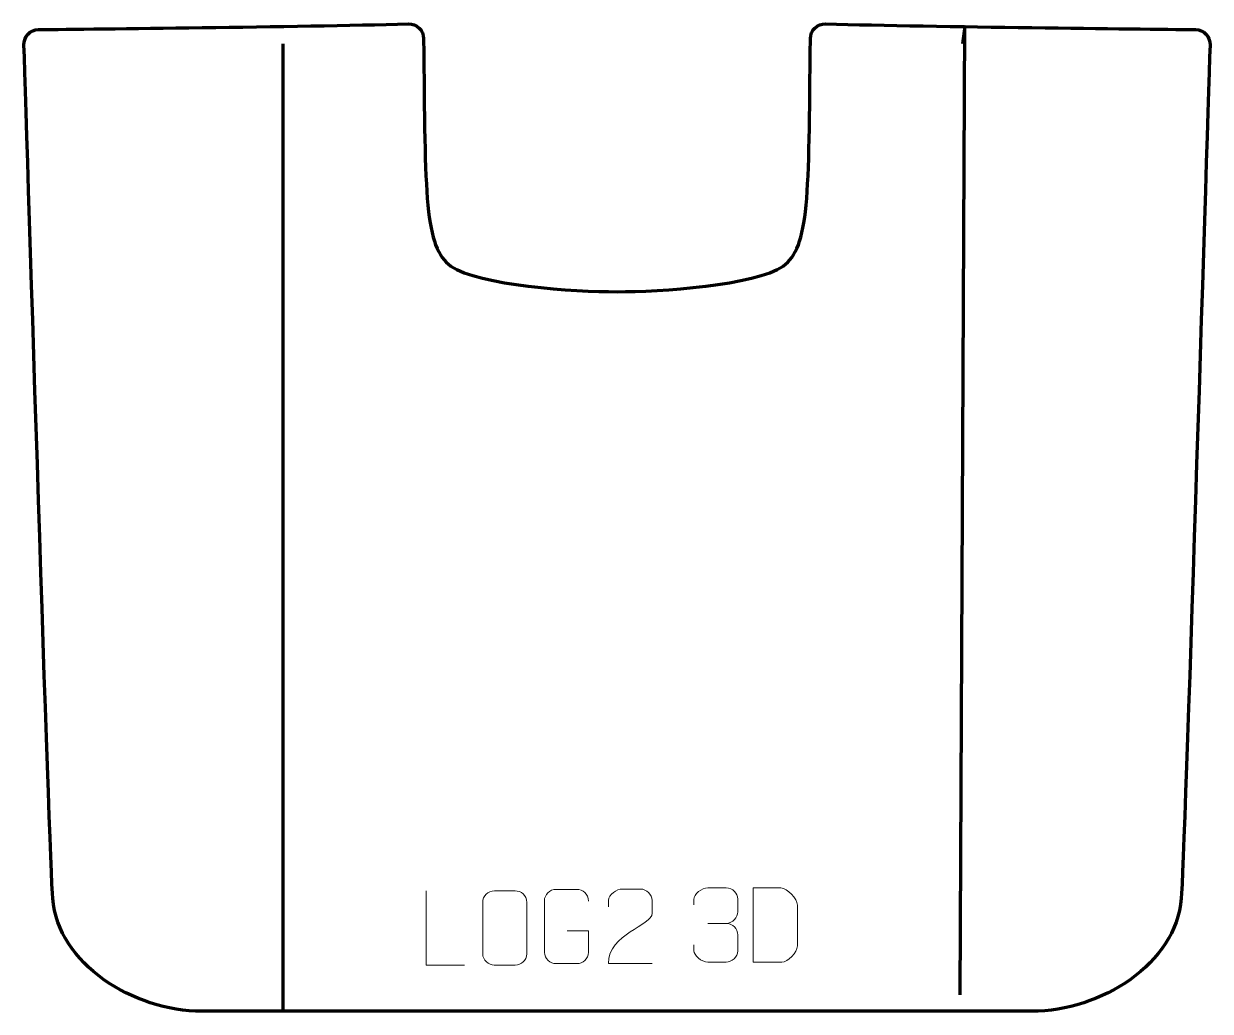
# Model space of a CAD drawing. Header units: millimetres. Extents: x -200 to 200, y -171 to 161.
import ezdxf

# ---------------------------------------------------------------- set-up
doc = ezdxf.new("R2010")
doc.units = ezdxf.units.MM
doc.header["$MEASUREMENT"] = 0
for name, color, linetype in [('layer 1', 7, 'Continuous'), ('layer 2', 7, 'Continuous'), ('layer 3', 7, 'Continuous')]:
    doc.layers.add(name, color=color, linetype=linetype)

msp = doc.modelspace()

# ---------------------------------------------------------------- linework, layer by layer
at = {"layer": 'layer 1', "color": 250, "lineweight": 9}
for points, knots in [([(-51.2573, -155.7926), (-51.2573, -155.7926), (-64.2064, -155.7926), (-64.2064, -155.7926), (-64.2064, -155.7926), (-64.2064, -155.7926), (-64.2064, -130.839), (-64.2064, -130.839)], [0, 0, 0, 0, 0.33333333, 0.33333333, 0.33333333, 0.33333333, 1, 1, 1, 1]), ([(-41.2515, -130.8393), (-38.9258, -130.8393), (-36.5997, -130.8393), (-34.2736, -130.8393), (-34.2736, -130.8393), (-32.327, -130.8037), (-30.3356, -132.2953), (-30.3089, -134.7329), (-30.3089, -134.7329), (-30.3093, -140.4798), (-30.3093, -146.2271), (-30.3089, -151.9748), (-30.3089, -151.9748), (-30.4487, -154.2982), (-32.1259, -155.7778), (-34.2736, -155.7886), (-34.2736, -155.7886), (-36.6055, -155.7882), (-38.9374, -155.7882), (-41.2689, -155.7886), (-41.2689, -155.7886), (-43.1939, -155.894), (-45.166, -154.0095), (-45.1548, -151.9922), (-45.1548, -151.9922), (-45.1545, -146.2221), (-45.1545, -140.4524), (-45.1548, -134.6831), (-45.1548, -134.6831), (-45.1506, -132.545), (-43.4039, -130.8258), (-41.2515, -130.8393)], [0, 0, 0, 0, 0.11111111, 0.11111111, 0.11111111, 0.11111111, 0.22222222, 0.22222222, 0.22222222, 0.22222222, 0.33333333, 0.33333333, 0.33333333, 0.33333333, 0.44444444, 0.44444444, 0.44444444, 0.44444444, 0.55555556, 0.55555556, 0.55555556, 0.55555556, 0.66666667, 0.66666667, 0.66666667, 0.66666667, 0.77777778, 0.77777778, 0.77777778, 0.77777778, 1, 1, 1, 1]), ([(-16.7319, -144.3158), (-16.7319, -144.3158), (-9.5638, -144.3158), (-9.5638, -144.3158), (-9.5638, -144.3158), (-9.5638, -144.3158), (-9.5638, -151.4839), (-9.5638, -151.4839), (-9.5638, -151.4839), (-9.7035, -153.8073), (-11.3807, -155.2869), (-13.5285, -155.2977), (-13.5285, -155.2977), (-15.8603, -155.2973), (-18.1923, -155.2973), (-20.5238, -155.2977), (-20.5238, -155.2977), (-22.4487, -155.4031), (-24.4209, -153.5186), (-24.4097, -151.5013), (-24.4097, -151.5013), (-24.4093, -145.7312), (-24.4093, -139.9615), (-24.4097, -134.1922), (-24.4097, -134.1922), (-24.4055, -132.0541), (-22.6587, -130.3349), (-20.5064, -130.3483), (-20.5064, -130.3483), (-18.1807, -130.3483), (-15.8546, -130.3483), (-13.5285, -130.3483), (-13.5285, -130.3483), (-11.5818, -130.3129), (-9.5904, -131.8044), (-9.5638, -134.2421)], [0, 0, 0, 0, 0.1, 0.1, 0.1, 0.1, 0.2, 0.2, 0.2, 0.2, 0.3, 0.3, 0.3, 0.3, 0.4, 0.4, 0.4, 0.4, 0.5, 0.5, 0.5, 0.5, 0.6, 0.6, 0.6, 0.6, 0.7, 0.7, 0.7, 0.7, 0.8, 0.8, 0.8, 0.8, 1, 1, 1, 1]), ([(11.8536, -155.2028), (6.9392, -155.2025), (2.0248, -155.2025), (-2.8893, -155.2028), (-2.8893, -155.2028), (-2.8893, -145.2705), (11.7617, -142.6293), (11.8536, -138.319), (11.8536, -138.319), (11.8533, -136.8949), (11.8533, -135.4712), (11.8536, -134.0479), (11.8536, -134.0479), (11.8367, -131.9708), (9.7139, -130.246), (8.0429, -130.2287), (8.0429, -130.2287), (5.9697, -130.2291), (3.8968, -130.2291), (1.8244, -130.2287), (1.8244, -130.2287), (0.0023, -130.2122), (-2.8224, -132.0043), (-2.8893, -134.0979), (-2.8893, -134.0979), (-2.8893, -134.0979), (-2.8893, -136.1527), (-2.8893, -136.1527)], [0, 0, 0, 0, 0.125, 0.125, 0.125, 0.125, 0.25, 0.25, 0.25, 0.25, 0.375, 0.375, 0.375, 0.375, 0.5, 0.5, 0.5, 0.5, 0.625, 0.625, 0.625, 0.625, 0.75, 0.75, 0.75, 0.75, 1, 1, 1, 1]), ([(25.8518, -135.5364), (25.8518, -135.5364), (25.8518, -133.6792), (25.8518, -133.6792), (25.8518, -133.6792), (25.8375, -131.9373), (28.502, -129.8192), (30.5611, -129.8419), (30.5611, -129.8419), (32.6252, -129.8419), (34.6892, -129.8419), (36.7529, -129.8419), (36.7529, -129.8419), (38.9474, -129.8331), (40.5457, -131.6799), (40.5901, -133.592), (40.5901, -133.592), (40.5897, -135.0271), (40.5897, -136.4622), (40.5901, -137.8977), (40.5901, -137.8977), (40.5415, -139.5512), (38.9389, -141.7812), (36.7406, -141.7712), (36.7406, -141.7712), (38.9443, -141.7824), (40.5523, -143.5856), (40.6063, -145.6451), (40.6063, -145.6451), (40.6059, -147.4298), (40.6059, -149.2145), (40.6063, -150.9996), (40.6063, -150.9996), (40.6164, -153.061), (38.5615, -154.8241), (36.7406, -154.816), (36.7406, -154.816), (34.6753, -154.8157), (32.6101, -154.8157), (30.5445, -154.816), (30.5445, -154.816), (28.3759, -154.8045), (25.8449, -152.4043), (25.8263, -150.9425), (25.8263, -150.9425), (25.8263, -150.9425), (25.8263, -149.0339), (25.8263, -149.0339)], [0, 0, 0, 0, 0.07692308, 0.07692308, 0.07692308, 0.07692308, 0.15384615, 0.15384615, 0.15384615, 0.15384615, 0.23076923, 0.23076923, 0.23076923, 0.23076923, 0.30769231, 0.30769231, 0.30769231, 0.30769231, 0.38461538, 0.38461538, 0.38461538, 0.38461538, 0.46153846, 0.46153846, 0.46153846, 0.46153846, 0.53846154, 0.53846154, 0.53846154, 0.53846154, 0.61538462, 0.61538462, 0.61538462, 0.61538462, 0.69230769, 0.69230769, 0.69230769, 0.69230769, 0.76923077, 0.76923077, 0.76923077, 0.76923077, 0.84615385, 0.84615385, 0.84615385, 0.84615385, 1, 1, 1, 1]), ([(45.824, -154.7775), (48.1558, -154.7771), (53.106, -154.8011), (55.4375, -154.8014), (55.4375, -154.8014), (57.3625, -154.9068), (60.6811, -151.3652), (60.6699, -149.3479), (60.6699, -149.3479), (60.6695, -143.5778), (60.6695, -141.4081), (60.6699, -135.6388), (60.6699, -135.6388), (60.6656, -133.5007), (57.2911, -129.8406), (55.1387, -129.8541), (55.1387, -129.8541), (52.813, -129.8541), (48.0887, -129.8541), (45.7626, -129.8541), (45.7626, -129.8541), (45.763, -135.601), (45.8243, -149.0302), (45.824, -154.7775)], [0, 0, 0, 0, 0.14285714, 0.14285714, 0.14285714, 0.14285714, 0.28571429, 0.28571429, 0.28571429, 0.28571429, 0.42857143, 0.42857143, 0.42857143, 0.42857143, 0.57142857, 0.57142857, 0.57142857, 0.57142857, 0.71428571, 0.71428571, 0.71428571, 0.71428571, 1, 1, 1, 1])]:
    msp.add_open_spline(points, degree=3, knots=knots, dxfattribs=at)
msp.add_open_spline([(30.5615, -141.7816), (30.5615, -141.7816), (36.7579, -141.7816), (36.7579, -141.7816)], degree=3, dxfattribs=at)
at = {"layer": 'layer 2', "color": 230, "lineweight": 200}
msp.add_open_spline([(139.4758, -171.3168), (162.8876, -171.3168), (187.8868, -155.3451), (189.7717, -133.4055), (189.7717, -133.4055), (190.8039, -121.3903), (198.2493, 115.7755), (199.4339, 153.6512), (199.4339, 153.6512), (199.5214, 156.4406), (197.3, 158.7545), (194.5095, 158.7837), (194.5095, 158.7837), (175.5601, 158.9809), (108.1753, 159.7232), (70.1254, 160.6817), (70.1254, 160.6817), (67.3462, 160.7515), (65.0496, 158.5304), (65.0228, 155.7505), (65.0228, 155.7505), (64.5049, 102.0578), (64.7977, 85.6222), (55.8474, 79.2704), (55.8474, 79.2704), (46.6215, 72.7229), (14.2856, 70.6397), (0.0002, 70.6397), (0.0002, 70.6397), (-14.2852, 70.6397), (-46.6215, 72.7229), (-55.8473, 79.2704), (-55.8473, 79.2704), (-64.7977, 85.6222), (-64.5049, 102.0578), (-65.0227, 155.7505), (-65.0227, 155.7505), (-65.0496, 158.5304), (-67.3458, 160.7515), (-70.125, 160.6817), (-70.125, 160.6817), (-108.1752, 159.7232), (-175.56, 158.9809), (-194.5091, 158.7837), (-194.5091, 158.7837), (-197.2999, 158.7545), (-199.521, 156.4406), (-199.4339, 153.6512), (-199.4339, 153.6512), (-198.2489, 115.7755), (-190.8035, -121.3903), (-189.7713, -133.4055), (-189.7713, -133.4055), (-187.8868, -155.3451), (-162.8875, -171.3168), (-139.4754, -171.3168), (-139.4754, -171.3168), (-139.4754, -171.3168), (139.4758, -171.3168), (139.4758, -171.3168)], degree=3, knots=[0, 0, 0, 0, 0.0625, 0.0625, 0.0625, 0.0625, 0.125, 0.125, 0.125, 0.125, 0.1875, 0.1875, 0.1875, 0.1875, 0.25, 0.25, 0.25, 0.25, 0.3125, 0.3125, 0.3125, 0.3125, 0.375, 0.375, 0.375, 0.375, 0.4375, 0.4375, 0.4375, 0.4375, 0.5, 0.5, 0.5, 0.5, 0.5625, 0.5625, 0.5625, 0.5625, 0.625, 0.625, 0.625, 0.625, 0.6875, 0.6875, 0.6875, 0.6875, 0.75, 0.75, 0.75, 0.75, 0.8125, 0.8125, 0.8125, 0.8125, 0.875, 0.875, 0.875, 0.875, 1, 1, 1, 1], dxfattribs=at)
at = {"layer": 'layer 3', "color": 177, "lineweight": 158}
msp.add_open_spline([(115.3987, -165.7992), (115.3987, -165.7992), (117.0281, 159.7766), (117.0281, 159.7766), (117.0281, 159.7766), (117.0281, 159.7766), (116.1869, 154.031), (116.1869, 154.031)], degree=3, knots=[0, 0, 0, 0, 0.33333333, 0.33333333, 0.33333333, 0.33333333, 1, 1, 1, 1], dxfattribs=at)
msp.add_open_spline([(-112.4001, 154.031), (-112.4001, 154.031), (-112.4001, -171.3168), (-112.4001, -171.3168)], degree=3, dxfattribs=at)

doc.saveas('drawing.dxf')
